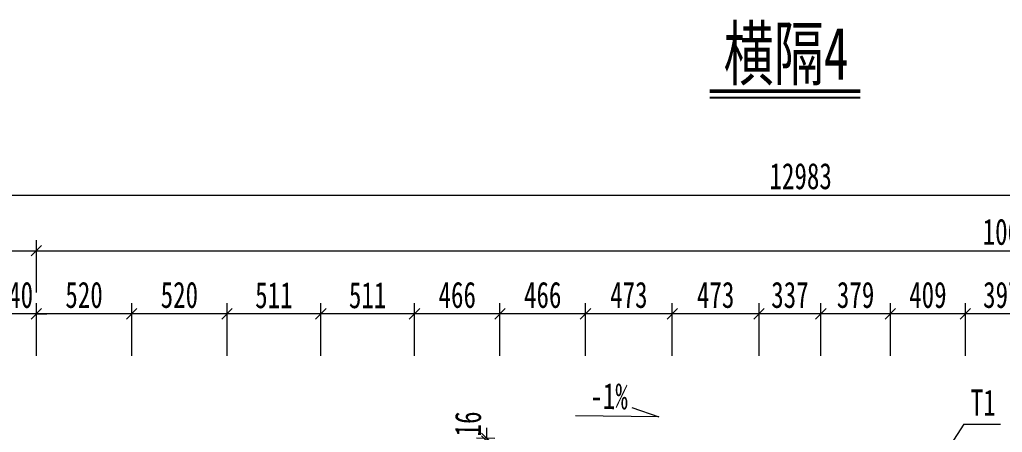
# Model space of a CAD drawing. Header units: millimetres. Extents: x -89049 to 410567, y -307459 to -100425.
# Drawn here: x 153201 to 158559, y -148416 to -146165 of the extents above; entities that cross this region are included whole.
import ezdxf
from ezdxf.enums import TextEntityAlignment as Align

# ---------------------------------------------------------------- set-up
doc = ezdxf.new("R2010")
doc.units = ezdxf.units.MM
doc.layers.get('Defpoints').update_dxf_attribs({"color": 8})
for name, color, linetype, lineweight in [('文字', 7, 'Continuous', 15), ('标注线及字体', 2, 'Continuous', 15), ('细实线', 4, 'Continuous', 15)]:
    doc.layers.add(name, color=color, linetype=linetype, lineweight=lineweight)
doc.styles.add('111', font='', dxfattribs={"width": 0.7})
doc.styles.add('BM_Dim', font='', dxfattribs={"width": 0.85})
doc.styles.get('111').set_extended_font_data('仿宋_GB2312')
doc.styles.get('BM_Dim').set_extended_font_data('仿宋_GB2312')
doc.dimstyles.new('200', dxfattribs={"dimscale": 0, "dimtxt": 2.5, "dimasz": 1, "dimexe": 1, "dimexo": 1, "dimgap": 0.6, "dimtad": 1, "dimdec": 0, "dimdsep": 46, "dimtxsty": '111', "dimblk": 'OBLIQUE', "dimcen": 0, "dimclrd": 4, "dimclre": 4, "dimclrt": 4, "dimadec": 1, "dimazin": 2, "dimtfac": 1, "dimtdec": 0, "dimtix": 1, "dimtmove": 2, "dimatfit": 3, "dimfxl": 4, "dimfxlon": 1, "dimtolj": 1, "dimlwd": -1, "dimlwe": -1, "dimarcsym": 0})

# ---------------------------------------------------------------- blocks, each defined once
blk = doc.blocks.new('_Oblique')
at = {"color": 0, "linetype": 'ByBlock', "lineweight": -2}
blk.add_line((-0.5, -0.5), (0.5, 0.5), dxfattribs=at)
blk = doc.blocks.new('*D3512')
at = {"layer": 'Defpoints', "color": 0, "transparency": 16777216}
for p in [(157948.8, -147769.5), (158357.7, -148398.6), (157948.8, -148543.5)]:
    blk.add_point(p, dxfattribs=at)
at = {"layer": '细实线', "color": 4, "transparency": 16777216}
for p, q in [((157948.8, -147998.1), (157948.8, -147712.4)), ((158357.7, -147998.1), (158357.7, -147712.4)), ((158357.7, -147769.5), (157948.8, -147769.5))]:
    blk.add_line(p, q, dxfattribs=at)
at = {"layer": '细实线', "color": 4, "transparency": 16777216, "xscale": 57.14285714285715, "yscale": 57.14285714285715, "zscale": 57.14285714285715, "rotation": 180}
blk.add_blockref('_Oblique', (157948.8, -147769.5), dxfattribs=at)
at = {"layer": '细实线', "color": 4, "transparency": 16777216, "xscale": 57.14285714285715, "yscale": 57.14285714285715, "zscale": 57.14285714285715}
blk.add_blockref('_Oblique', (158357.7, -147769.5), dxfattribs=at)
at = {"layer": '细实线', "color": 4, "transparency": 16777216, "insert": (158153.3, -147667.3), "char_height": 142.86, "attachment_point": 5, "style": '111'}
blk.add_mtext('\\A1;409', dxfattribs=at)
blk = doc.blocks.new('*D3513')
at = {"layer": 'Defpoints', "color": 0, "transparency": 16777216}
for p in [(156286.2, -147769.5), (156286.2, -148219.1), (156759.5, -148257.2)]:
    blk.add_point(p, dxfattribs=at)
at = {"layer": '细实线', "color": 4, "transparency": 16777216}
for p, q in [((156286.2, -147998.1), (156286.2, -147712.4)), ((156759.5, -147998.1), (156759.5, -147712.4)), ((156759.5, -147769.5), (156286.2, -147769.5))]:
    blk.add_line(p, q, dxfattribs=at)
at = {"layer": '细实线', "color": 4, "transparency": 16777216, "xscale": 57.14285714285715, "yscale": 57.14285714285715, "zscale": 57.14285714285715, "rotation": 180}
blk.add_blockref('_Oblique', (156286.2, -147769.5), dxfattribs=at)
at = {"layer": '细实线', "color": 4, "transparency": 16777216, "xscale": 57.14285714285715, "yscale": 57.14285714285715, "zscale": 57.14285714285715}
blk.add_blockref('_Oblique', (156759.5, -147769.5), dxfattribs=at)
at = {"layer": '细实线', "color": 4, "transparency": 16777216, "insert": (156522.8, -147667.3), "char_height": 142.86, "attachment_point": 5, "style": '111'}
blk.add_mtext('\\A1;473', dxfattribs=at)
blk = doc.blocks.new('*D3515')
at = {"layer": 'Defpoints', "color": 0, "transparency": 16777216}
for p in [(153292.7, -147425.5), (150968.3, -148409.3), (153292.7, -148415.6)]:
    blk.add_point(p, dxfattribs=at)
at = {"layer": '细实线', "color": 4, "transparency": 16777216}
for p, q in [((150968.3, -147654.1), (150968.3, -147368.3)), ((153292.7, -147654.1), (153292.7, -147368.3)), ((150968.3, -147425.5), (153292.7, -147425.5))]:
    blk.add_line(p, q, dxfattribs=at)
at = {"layer": '细实线', "color": 4, "transparency": 16777216, "xscale": 57.14285714285715, "yscale": 57.14285714285715, "zscale": 57.14285714285715, "rotation": 180}
blk.add_blockref('_Oblique', (150968.3, -147425.5), dxfattribs=at)
at = {"layer": '细实线', "color": 4, "transparency": 16777216, "xscale": 57.14285714285715, "yscale": 57.14285714285715, "zscale": 57.14285714285715}
blk.add_blockref('_Oblique', (153292.7, -147425.5), dxfattribs=at)
at = {"layer": '细实线', "color": 4, "transparency": 16777216, "insert": (152130.5, -147323.2), "char_height": 142.86, "attachment_point": 5, "style": '111'}
blk.add_mtext('\\A1;2324', dxfattribs=at)
blk = doc.blocks.new('*D3516')
at = {"layer": 'Defpoints', "color": 0, "transparency": 16777216}
for p in [(163951.1, -147425.5), (153292.7, -148415.6), (163951.1, -148426.2)]:
    blk.add_point(p, dxfattribs=at)
at = {"layer": '细实线', "color": 4, "transparency": 16777216}
for p, q in [((153292.7, -147654.1), (153292.7, -147368.3)), ((163951.1, -147654.1), (163951.1, -147368.3)), ((153292.7, -147425.5), (163951.1, -147425.5))]:
    blk.add_line(p, q, dxfattribs=at)
at = {"layer": '细实线', "color": 4, "transparency": 16777216, "xscale": 57.14285714285715, "yscale": 57.14285714285715, "zscale": 57.14285714285715, "rotation": 180}
blk.add_blockref('_Oblique', (153292.7, -147425.5), dxfattribs=at)
at = {"layer": '细实线', "color": 4, "transparency": 16777216, "xscale": 57.14285714285715, "yscale": 57.14285714285715, "zscale": 57.14285714285715}
blk.add_blockref('_Oblique', (163951.1, -147425.5), dxfattribs=at)
at = {"layer": '细实线', "color": 4, "transparency": 16777216, "insert": (158621.9, -147323.2), "char_height": 142.86, "attachment_point": 5, "style": '111'}
blk.add_mtext('\\A1;10658', dxfattribs=at)
blk = doc.blocks.new('*D3523')
at = {"layer": 'Defpoints', "color": 0, "transparency": 16777216}
for p in [(155748.5, -148465.1), (155849.7, -148466.2), (155849.9, -148450.2)]:
    blk.add_point(p, dxfattribs=at)
at = {"layer": '细实线', "color": 4, "transparency": 16777216}
for p, q in [((155748.6, -148449.1), (155749.2, -148392)), ((155792.6, -148465.6), (155691.3, -148464.6)), ((155792.7, -148449.6), (155691.5, -148448.6)), ((155748.5, -148465.1), (155747.9, -148522.3)), ((155748.6, -148449.1), (155748.5, -148465.1))]:
    blk.add_line(p, q, dxfattribs=at)
at = {"layer": '细实线', "color": 4, "transparency": 16777216, "xscale": 57.1428571428572, "yscale": 57.1428571428572, "zscale": 57.1428571428572}
for p, rotation in [((155748.5, -148465.1), 89.42629083929008), ((155748.6, -148449.1), 269.4262908392901)]:
    blk.add_blockref('_Oblique', p, dxfattribs=dict(at, rotation=rotation))
at = {"layer": '细实线', "color": 4, "transparency": 16777216, "insert": (155646.3, -148370.2), "char_height": 142.86, "attachment_point": 5, "rotation": 89.4263, "style": '111'}
blk.add_mtext('\\A1;16', dxfattribs=at)
blk = doc.blocks.new('*D3532')
at = {"layer": 'Defpoints', "color": 0, "transparency": 16777216}
for p in [(157232.7, -147769.5), (157232.7, -148293), (157569.4, -148353)]:
    blk.add_point(p, dxfattribs=at)
at = {"layer": '细实线', "color": 4, "transparency": 16777216}
for p, q in [((157232.7, -147998.1), (157232.7, -147712.4)), ((157569.4, -147998.1), (157569.4, -147712.4)), ((157569.4, -147769.5), (157232.7, -147769.5))]:
    blk.add_line(p, q, dxfattribs=at)
at = {"layer": '细实线', "color": 4, "transparency": 16777216, "xscale": 57.14285714285715, "yscale": 57.14285714285715, "zscale": 57.14285714285715, "rotation": 180}
blk.add_blockref('_Oblique', (157232.7, -147769.5), dxfattribs=at)
at = {"layer": '细实线', "color": 4, "transparency": 16777216, "xscale": 57.14285714285715, "yscale": 57.14285714285715, "zscale": 57.14285714285715}
blk.add_blockref('_Oblique', (157569.4, -147769.5), dxfattribs=at)
at = {"layer": '细实线', "color": 4, "transparency": 16777216, "insert": (157401.1, -147667.3), "char_height": 142.86, "attachment_point": 5, "style": '111'}
blk.add_mtext('\\A1;337', dxfattribs=at)
blk = doc.blocks.new('*D3571')
at = {"layer": 'Defpoints', "color": 0, "transparency": 16777216}
for p in [(156759.5, -147769.5), (156759.5, -148257.2), (157232.7, -148293)]:
    blk.add_point(p, dxfattribs=at)
at = {"layer": '细实线', "color": 4, "transparency": 16777216}
for p, q in [((156759.5, -147998.1), (156759.5, -147712.4)), ((157232.7, -147998.1), (157232.7, -147712.4)), ((157232.7, -147769.5), (156759.5, -147769.5))]:
    blk.add_line(p, q, dxfattribs=at)
at = {"layer": '细实线', "color": 4, "transparency": 16777216, "xscale": 57.14285714285715, "yscale": 57.14285714285715, "zscale": 57.14285714285715, "rotation": 180}
blk.add_blockref('_Oblique', (156759.5, -147769.5), dxfattribs=at)
at = {"layer": '细实线', "color": 4, "transparency": 16777216, "xscale": 57.14285714285715, "yscale": 57.14285714285715, "zscale": 57.14285714285715}
blk.add_blockref('_Oblique', (157232.7, -147769.5), dxfattribs=at)
at = {"layer": '细实线', "color": 4, "transparency": 16777216, "insert": (156996.1, -147667.3), "char_height": 142.86, "attachment_point": 5, "style": '111'}
blk.add_mtext('\\A1;473', dxfattribs=at)
blk = doc.blocks.new('*D3572')
at = {"layer": 'Defpoints', "color": 0, "transparency": 16777216}
for p in [(157569.4, -147769.5), (157569.4, -148353), (157948.8, -148543.5)]:
    blk.add_point(p, dxfattribs=at)
at = {"layer": '细实线', "color": 4, "transparency": 16777216}
for p, q in [((157569.4, -147998.1), (157569.4, -147712.4)), ((157948.8, -147998.1), (157948.8, -147712.4)), ((157948.8, -147769.5), (157569.4, -147769.5))]:
    blk.add_line(p, q, dxfattribs=at)
at = {"layer": '细实线', "color": 4, "transparency": 16777216, "xscale": 57.14285714285715, "yscale": 57.14285714285715, "zscale": 57.14285714285715, "rotation": 180}
blk.add_blockref('_Oblique', (157569.4, -147769.5), dxfattribs=at)
at = {"layer": '细实线', "color": 4, "transparency": 16777216, "xscale": 57.14285714285715, "yscale": 57.14285714285715, "zscale": 57.14285714285715}
blk.add_blockref('_Oblique', (157948.8, -147769.5), dxfattribs=at)
at = {"layer": '细实线', "color": 4, "transparency": 16777216, "insert": (157759.1, -147667.3), "char_height": 142.86, "attachment_point": 5, "style": '111'}
blk.add_mtext('\\A1;379', dxfattribs=at)
blk = doc.blocks.new('*D3573')
at = {"layer": 'Defpoints', "color": 0, "transparency": 16777216}
for p in [(155820.2, -147769.5), (155820.2, -148190), (156286.2, -148219.1)]:
    blk.add_point(p, dxfattribs=at)
at = {"layer": '细实线', "color": 4, "transparency": 16777216}
for p, q in [((155820.2, -147998.1), (155820.2, -147712.4)), ((156286.2, -147998.1), (156286.2, -147712.4)), ((156286.2, -147769.5), (155820.2, -147769.5))]:
    blk.add_line(p, q, dxfattribs=at)
at = {"layer": '细实线', "color": 4, "transparency": 16777216, "xscale": 57.14285714285715, "yscale": 57.14285714285715, "zscale": 57.14285714285715, "rotation": 180}
blk.add_blockref('_Oblique', (155820.2, -147769.5), dxfattribs=at)
at = {"layer": '细实线', "color": 4, "transparency": 16777216, "xscale": 57.14285714285715, "yscale": 57.14285714285715, "zscale": 57.14285714285715}
blk.add_blockref('_Oblique', (156286.2, -147769.5), dxfattribs=at)
at = {"layer": '细实线', "color": 4, "transparency": 16777216, "insert": (156053.2, -147667.3), "char_height": 142.86, "attachment_point": 5, "style": '111'}
blk.add_mtext('\\A1;466', dxfattribs=at)
blk = doc.blocks.new('*D3574')
at = {"layer": 'Defpoints', "color": 0, "transparency": 16777216}
for p in [(155354.2, -147769.5), (155820.2, -148190), (155354.2, -148246.2)]:
    blk.add_point(p, dxfattribs=at)
at = {"layer": '细实线', "color": 4, "transparency": 16777216}
for p, q in [((155354.2, -147998.1), (155354.2, -147712.4)), ((155820.2, -147998.1), (155820.2, -147712.4)), ((155820.2, -147769.5), (155354.2, -147769.5))]:
    blk.add_line(p, q, dxfattribs=at)
at = {"layer": '细实线', "color": 4, "transparency": 16777216, "xscale": 57.14285714285715, "yscale": 57.14285714285715, "zscale": 57.14285714285715, "rotation": 180}
blk.add_blockref('_Oblique', (155354.2, -147769.5), dxfattribs=at)
at = {"layer": '细实线', "color": 4, "transparency": 16777216, "xscale": 57.14285714285715, "yscale": 57.14285714285715, "zscale": 57.14285714285715}
blk.add_blockref('_Oblique', (155820.2, -147769.5), dxfattribs=at)
at = {"layer": '细实线', "color": 4, "transparency": 16777216, "insert": (155587.2, -147667.3), "char_height": 142.86, "attachment_point": 5, "style": '111'}
blk.add_mtext('\\A1;466', dxfattribs=at)
blk = doc.blocks.new('*D3575')
at = {"layer": 'Defpoints', "color": 0, "transparency": 16777216}
for p in [(154843.1, -147769.5), (155354.2, -148246.2), (154843.1, -148304.3)]:
    blk.add_point(p, dxfattribs=at)
at = {"layer": '细实线', "color": 4, "transparency": 16777216}
for p, q in [((154843.1, -147998.1), (154843.1, -147712.4)), ((155354.2, -147998.1), (155354.2, -147712.4)), ((155354.2, -147769.5), (154843.1, -147769.5))]:
    blk.add_line(p, q, dxfattribs=at)
at = {"layer": '细实线', "color": 4, "transparency": 16777216, "xscale": 57.14285714285715, "yscale": 57.14285714285715, "zscale": 57.14285714285715, "rotation": 180}
blk.add_blockref('_Oblique', (154843.1, -147769.5), dxfattribs=at)
at = {"layer": '细实线', "color": 4, "transparency": 16777216, "xscale": 57.14285714285715, "yscale": 57.14285714285715, "zscale": 57.14285714285715}
blk.add_blockref('_Oblique', (155354.2, -147769.5), dxfattribs=at)
at = {"layer": '细实线', "color": 4, "transparency": 16777216, "insert": (155098.6, -147668.8), "char_height": 142.86, "attachment_point": 5, "style": '111'}
blk.add_mtext('\\A1;511', dxfattribs=at)
blk = doc.blocks.new('*D3576')
at = {"layer": 'Defpoints', "color": 0, "transparency": 16777216}
for p in [(153812.3, -147769.5), (153812.3, -148298.2), (154332, -148265.8)]:
    blk.add_point(p, dxfattribs=at)
at = {"layer": '细实线', "color": 4, "transparency": 16777216}
for p, q in [((153812.3, -147998.1), (153812.3, -147712.4)), ((154332, -147998.1), (154332, -147712.4)), ((154332, -147769.5), (153812.3, -147769.5))]:
    blk.add_line(p, q, dxfattribs=at)
at = {"layer": '细实线', "color": 4, "transparency": 16777216, "xscale": 57.14285714285715, "yscale": 57.14285714285715, "zscale": 57.14285714285715, "rotation": 180}
blk.add_blockref('_Oblique', (153812.3, -147769.5), dxfattribs=at)
at = {"layer": '细实线', "color": 4, "transparency": 16777216, "xscale": 57.14285714285715, "yscale": 57.14285714285715, "zscale": 57.14285714285715}
blk.add_blockref('_Oblique', (154332, -147769.5), dxfattribs=at)
at = {"layer": '细实线', "color": 4, "transparency": 16777216, "insert": (154072.1, -147667.3), "char_height": 142.86, "attachment_point": 5, "style": '111'}
blk.add_mtext('\\A1;520', dxfattribs=at)
blk = doc.blocks.new('*D3580')
at = {"layer": 'Defpoints', "color": 0, "transparency": 16777216}
for p in [(153052.8, -147769.5), (153052.8, -148445.7), (153292.7, -148435.9)]:
    blk.add_point(p, dxfattribs=at)
at = {"layer": '细实线', "color": 4, "transparency": 16777216}
for p, q in [((153052.8, -147998.1), (153052.8, -147712.4)), ((153292.7, -147998.1), (153292.7, -147712.4)), ((153052.8, -147769.5), (152995.6, -147769.5)), ((153292.7, -147769.5), (153052.8, -147769.5)), ((153292.7, -147769.5), (153349.8, -147769.5))]:
    blk.add_line(p, q, dxfattribs=at)
at = {"layer": '细实线', "color": 4, "transparency": 16777216, "xscale": 57.14285714285715, "yscale": 57.14285714285715, "zscale": 57.14285714285715}
blk.add_blockref('_Oblique', (153052.8, -147769.5), dxfattribs=at)
at = {"layer": '细实线', "color": 4, "transparency": 16777216, "xscale": 57.14285714285715, "yscale": 57.14285714285715, "zscale": 57.14285714285715, "rotation": 180}
blk.add_blockref('_Oblique', (153292.7, -147769.5), dxfattribs=at)
at = {"layer": '细实线', "color": 4, "transparency": 16777216, "insert": (153172.7, -147667.3), "char_height": 142.86, "attachment_point": 5, "style": '111'}
blk.add_mtext('\\A1;240', dxfattribs=at)
blk = doc.blocks.new('*D3587')
at = {"layer": 'Defpoints', "color": 0, "transparency": 16777216}
for p in [(163951.1, -147121.8), (163951.1, -148122.6), (150968.3, -148409.3)]:
    blk.add_point(p, dxfattribs=at)
at = {"layer": '细实线', "color": 4, "transparency": 16777216}
for p, q in [((150968.3, -147350.4), (150968.3, -147064.7)), ((163951.1, -147350.4), (163951.1, -147064.7)), ((150968.3, -147121.8), (163951.1, -147121.8))]:
    blk.add_line(p, q, dxfattribs=at)
at = {"layer": '细实线', "color": 4, "transparency": 16777216, "xscale": 57.14285714285715, "yscale": 57.14285714285715, "zscale": 57.14285714285715, "rotation": 180}
blk.add_blockref('_Oblique', (150968.3, -147121.8), dxfattribs=at)
at = {"layer": '细实线', "color": 4, "transparency": 16777216, "xscale": 57.14285714285715, "yscale": 57.14285714285715, "zscale": 57.14285714285715}
blk.add_blockref('_Oblique', (163951.1, -147121.8), dxfattribs=at)
at = {"layer": '细实线', "color": 4, "transparency": 16777216, "insert": (157459.7, -147019.6), "char_height": 142.86, "attachment_point": 5, "style": '111'}
blk.add_mtext('\\A1;12983', dxfattribs=at)
blk = doc.blocks.new('*D3588')
at = {"layer": 'Defpoints', "color": 0, "transparency": 16777216}
for p in [(158357.7, -147769.5), (158755.1, -148266.7), (158357.7, -148398.6)]:
    blk.add_point(p, dxfattribs=at)
at = {"layer": '细实线', "color": 4, "transparency": 16777216}
for p, q in [((158357.7, -147998.1), (158357.7, -147712.4)), ((158755.1, -147998.1), (158755.1, -147712.4)), ((158755.1, -147769.5), (158357.7, -147769.5))]:
    blk.add_line(p, q, dxfattribs=at)
at = {"layer": '细实线', "color": 4, "transparency": 16777216, "xscale": 57.14285714285715, "yscale": 57.14285714285715, "zscale": 57.14285714285715, "rotation": 180}
blk.add_blockref('_Oblique', (158357.7, -147769.5), dxfattribs=at)
at = {"layer": '细实线', "color": 4, "transparency": 16777216, "xscale": 57.14285714285715, "yscale": 57.14285714285715, "zscale": 57.14285714285715}
blk.add_blockref('_Oblique', (158755.1, -147769.5), dxfattribs=at)
at = {"layer": '细实线', "color": 4, "transparency": 16777216, "insert": (158556.4, -147667.3), "char_height": 142.86, "attachment_point": 5, "style": '111'}
blk.add_mtext('\\A1;397', dxfattribs=at)
blk = doc.blocks.new('*D3589')
at = {"layer": 'Defpoints', "color": 0, "transparency": 16777216}
for p in [(153292.7, -147769.5), (153812.3, -148298.2), (153292.7, -148415.6)]:
    blk.add_point(p, dxfattribs=at)
at = {"layer": '细实线', "color": 4, "transparency": 16777216}
for p, q in [((153292.7, -147998.1), (153292.7, -147712.4)), ((153812.3, -147998.1), (153812.3, -147712.4)), ((153812.3, -147769.5), (153292.7, -147769.5))]:
    blk.add_line(p, q, dxfattribs=at)
at = {"layer": '细实线', "color": 4, "transparency": 16777216, "xscale": 57.14285714285715, "yscale": 57.14285714285715, "zscale": 57.14285714285715, "rotation": 180}
blk.add_blockref('_Oblique', (153292.7, -147769.5), dxfattribs=at)
at = {"layer": '细实线', "color": 4, "transparency": 16777216, "xscale": 57.14285714285715, "yscale": 57.14285714285715, "zscale": 57.14285714285715}
blk.add_blockref('_Oblique', (153812.3, -147769.5), dxfattribs=at)
at = {"layer": '细实线', "color": 4, "transparency": 16777216, "insert": (153552.5, -147667.3), "char_height": 142.86, "attachment_point": 5, "style": '111'}
blk.add_mtext('\\A1;520', dxfattribs=at)
blk = doc.blocks.new('*D3593')
at = {"layer": 'Defpoints', "color": 0, "transparency": 16777216}
for p in [(154332, -147769.5), (154332, -148265.8), (154843.1, -148304.3)]:
    blk.add_point(p, dxfattribs=at)
at = {"layer": '细实线', "color": 4, "transparency": 16777216}
for p, q in [((154332, -147998.1), (154332, -147712.4)), ((154843.1, -147998.1), (154843.1, -147712.4)), ((154843.1, -147769.5), (154332, -147769.5))]:
    blk.add_line(p, q, dxfattribs=at)
at = {"layer": '细实线', "color": 4, "transparency": 16777216, "xscale": 57.14285714285715, "yscale": 57.14285714285715, "zscale": 57.14285714285715, "rotation": 180}
blk.add_blockref('_Oblique', (154332, -147769.5), dxfattribs=at)
at = {"layer": '细实线', "color": 4, "transparency": 16777216, "xscale": 57.14285714285715, "yscale": 57.14285714285715, "zscale": 57.14285714285715}
blk.add_blockref('_Oblique', (154843.1, -147769.5), dxfattribs=at)
at = {"layer": '细实线', "color": 4, "transparency": 16777216, "insert": (154587.5, -147668.8), "char_height": 142.86, "attachment_point": 5, "style": '111'}
blk.add_mtext('\\A1;511', dxfattribs=at)

msp = doc.modelspace()

# ---------------------------------------------------------------- linework, layer by layer
at = {"color": 4}
msp.add_line((156964.1, -146590.1), (157784.8, -146590.1), dxfattribs=at)
at = {"color": 6, "const_width": 20.6, "elevation": 0}
msp.add_lwpolyline([(156964.1, -146555.8), (157784.8, -146555.8)], dxfattribs=at)
at = {"layer": '细实线'}
for p, q in [((156539.9, -148280.5), (156686.7, -148331.8)), ((156686.7, -148331.8), (156232, -148327.2)), ((158350.1, -148371.1), (158277.3, -148484.3)), ((158350.1, -148371.1), (158549.6, -148371.1))]:
    msp.add_line(p, q, dxfattribs=at)

# ---------------------------------------------------------------- texts
at = {"layer": '文字', "style": 'BM_Dim', "width": 0.7}
msp.add_text('-1%', height=142.86, rotation=359.4263, dxfattribs=at).set_placement((156414, -148332.6), align=Align.BOTTOM_CENTER)
msp.add_text('T1', height=142.86, dxfattribs=at).set_placement((158455, -148368.1), align=Align.BOTTOM_CENTER)
at = {"layer": '标注线及字体', "style": '111', "width": 0.7}
msp.add_text('横隔4', height=285.71, dxfattribs=at).set_placement((157380.4, -146344.8), align=Align.MIDDLE)

# ---------------------------------------------------------------- dimensions: what is measured, and where the dimension line sits
at = {"layer": '细实线'}
for base, p1, p2, override, picture, middle in [((163951.1, -147121.8), (150968.3, -148409.3), (163951.1, -148122.6), {"dimscale": 57.142857, "dimtxsty": '111', "dimblk": 'Oblique'}, '*D3587', (157459.7, -147019.6)), ((153292.7, -147425.5), (150968.3, -148409.3), (153292.7, -148415.6), {"dimscale": 57.142857, "dimtxsty": '111', "dimblk": 'Oblique'}, '*D3515', (152130.5, -147323.2)), ((163951.1, -147425.5), (153292.7, -148415.6), (163951.1, -148426.2), {"dimscale": 57.142857, "dimtxsty": '111', "dimblk": 'Oblique'}, '*D3516', (158621.9, -147323.2)), ((153052.8, -147769.5), (153292.7, -148435.9), (153052.8, -148445.7), {"dimscale": 57.142857, "dimblk": 'Oblique'}, '*D3580', (153172.7, -147667.3)), ((153292.7, -147769.5), (153812.3, -148298.2), (153292.7, -148415.6), {"dimscale": 57.142857, "dimblk": 'Oblique'}, '*D3589', (153552.5, -147667.3)), ((153812.3, -147769.5), (154332, -148265.8), (153812.3, -148298.2), {"dimscale": 57.142857, "dimblk": 'Oblique'}, '*D3576', (154072.1, -147667.3)), ((154332, -147769.5), (154843.1, -148304.3), (154332, -148265.8), {"dimscale": 57.142857, "dimblk": 'Oblique'}, '*D3593', (154587.5, -147668.8)), ((154843.1, -147769.5), (155354.2, -148246.2), (154843.1, -148304.3), {"dimscale": 57.142857, "dimblk": 'Oblique'}, '*D3575', (155098.6, -147668.8)), ((155354.2, -147769.5), (155820.2, -148190), (155354.2, -148246.2), {"dimscale": 57.142857, "dimblk": 'Oblique'}, '*D3574', (155587.2, -147667.3)), ((155820.2, -147769.5), (156286.2, -148219.1), (155820.2, -148190), {"dimscale": 57.142857, "dimblk": 'Oblique'}, '*D3573', (156053.2, -147667.3)), ((156286.2, -147769.5), (156759.5, -148257.2), (156286.2, -148219.1), {"dimscale": 57.142857, "dimblk": 'Oblique'}, '*D3513', (156522.8, -147667.3)), ((156759.5, -147769.5), (157232.7, -148293), (156759.5, -148257.2), {"dimscale": 57.142857, "dimblk": 'Oblique'}, '*D3571', (156996.1, -147667.3)), ((157232.7, -147769.5), (157569.4, -148353), (157232.7, -148293), {"dimscale": 57.142857, "dimblk": 'Oblique'}, '*D3532', (157401.1, -147667.3)), ((157569.4, -147769.5), (157948.8, -148543.5), (157569.4, -148353), {"dimscale": 57.142857, "dimblk": 'Oblique'}, '*D3572', (157759.1, -147667.3)), ((157948.8, -147769.5), (158357.7, -148398.6), (157948.8, -148543.5), {"dimscale": 57.142857, "dimblk": 'Oblique'}, '*D3512', (158153.3, -147667.3)), ((158357.7, -147769.5), (158755.1, -148266.7), (158357.7, -148398.6), {"dimscale": 57.142857, "dimblk": 'Oblique'}, '*D3588', (158556.4, -147667.3))]:
    dim = msp.add_linear_dim(base=base, p1=p1, p2=p2, dimstyle='200', override=override, dxfattribs=at)
    dim.commit()
    dim.dimension.update_dxf_attribs({"geometry": picture, "text_midpoint": middle})
dim = msp.add_linear_dim(base=(155748.5, -148465.1), p1=(155849.9, -148450.2), p2=(155849.7, -148466.2), angle=269.4263, dimstyle='200', override={"dimscale": 57.142857}, dxfattribs=at)
dim.commit()
dim.dimension.update_dxf_attribs({"geometry": '*D3523', "text_midpoint": (155646.3, -148370.2), "dimtype": 161})

doc.saveas('drawing.dxf')
